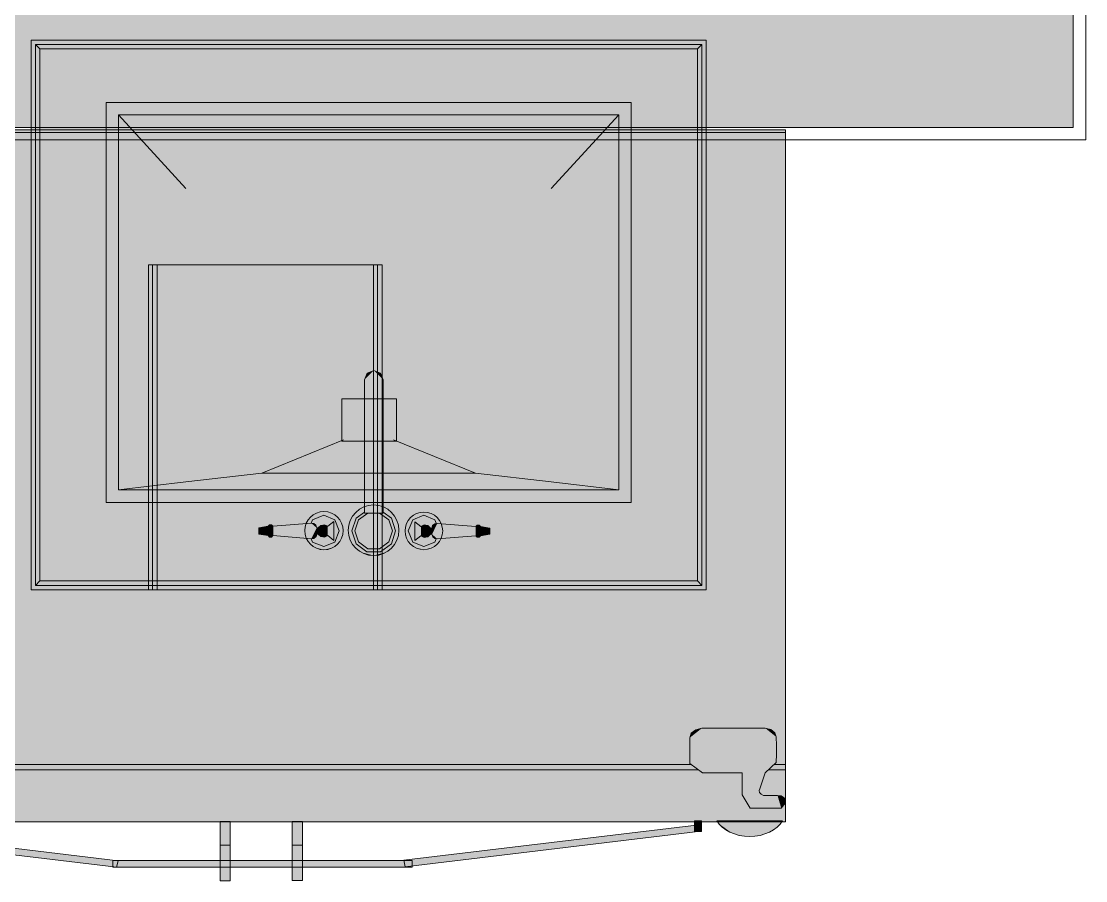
# Model space of a CAD drawing. Header units: inches. Extents: x 99 to 12024, y -5408 to 2559.
# Drawn here: x 8874.55 to 8917.12, y -4502.39 to -4468 of the extents above; entities that cross this region are included whole.
import ezdxf

# ---------------------------------------------------------------- set-up
doc = ezdxf.new("R2010")
doc.units = ezdxf.units.IN
doc.header["$LTSCALE"] = 96
doc.header["$MEASUREMENT"] = 0
doc.layers.add('Fixtures_ Interior', color=231, linetype='Continuous', lineweight=0)
doc.layers.add('Walls_  Normal', color=6, linetype='Continuous', lineweight=13)

# ---------------------------------------------------------------- blocks, each defined once
blk = doc.blocks.new('Plumbing_Sinks_Bathroom Sinks_Without Fixtures_Console_Rectangular Console')
at = {"layer": 'Fixtures_ Interior', "color": 17, "lineweight": 0, "true_color": 0x804040, "transparency": 33554687}
for p, q in [((13.323, 0.177), (13.323, 21.823)), ((-10.5, 18.5), (10.5, 18.5)), ((1, 16), (4.269, 17.332)), ((-7.306, 5.944), (-10, 3))]:
    blk.add_line(p, q, dxfattribs=at)
for points in [[(-13.5, 22), (13.5, 22), (13.5, 0), (-13.5, 0)], [(-1.068, 16.045), (1.109, 16.045), (1.109, 14.36), (-1.068, 14.36)]]:
    blk.add_lwpolyline(points, close=True, dxfattribs=at)
for points in [[(-13.323, 21.823), (13.323, 21.823), (13.146, 21.646), (-13.146, 21.646), (-13.146, 0.354), (13.146, 0.354)], [(-13.146, 21.646), (-13.323, 21.823), (-13.323, 0.177)], [(-13.146, 0.354), (-13.323, 0.177), (13.323, 0.177), (13.146, 0.354), (13.146, 21.646)], [(10.5, 18.5), (10.5, 2.5), (-10.5, 2.5), (-10.5, 18.5)], [(-4.269, 17.332), (-7.306, 17.681), (-10, 18), (10, 18), (10, 3), (7.306, 5.944)], [(-10, 18), (-10, 3), (10, 3)], [(-1, 16), (-4.269, 17.332), (4.269, 17.332), (7.306, 17.681), (10, 18)]]:
    blk.add_lwpolyline(points, dxfattribs=at)
at = {"layer": 'Fixtures_ Interior', "color": 7, "lineweight": 0, "true_color": 0xffffff, "transparency": 33554687}
for points in [[(13.5, 22), (13.5, 0), (13.5, 22), (-13.5, 22)], [(-13.5, 22), (13.5, 0), (-13.5, 22), (-13.5, 0)], [(-1.068, 14.36), (-1.068, 16.045), (-1.068, 14.36), (1.109, 16.045)], [(1.109, 16.045), (1.109, 14.36), (1.109, 16.045), (-1.068, 14.36)]]:
    blk.add_solid(points, dxfattribs=at)
blk = doc.blocks.new('Plumbing_Faucets_Bathroom Fixtures_Deck Mounted_Classic')
at = {"layer": 'Fixtures_ Interior', "color": 17, "lineweight": 0, "true_color": 0x804040, "transparency": 33554687}
for p, q in [((-4.187, 6.596), (-4.109, 6.596)), ((-4.054, 6.236), (-4.054, 6.611)), ((-4.109, 6.251), (-4.187, 6.251))]:
    blk.add_line(p, q, dxfattribs=at)
for points in [[(-0.399, 5.667), (-0.732, 5.909), (-0.9, 6.424), (-0.732, 6.938), (-0.294, 7.256), (0.247, 7.256), (0.685, 6.938), (0.853, 6.424), (0.685, 5.909), (0.352, 5.667)], [(-2.523, 6.734), (-2.469, 6.866), (-2.026, 7.049), (-1.584, 6.866), (-1.4, 6.424), (-1.584, 5.981), (-2.026, 5.798), (-2.469, 5.981), (-2.523, 6.114)], [(2.476, 6.114), (2.422, 5.981), (1.979, 5.798), (1.537, 5.981), (1.353, 6.424), (1.537, 6.866), (1.979, 7.049), (2.422, 6.866), (2.476, 6.734)]]:
    blk.add_lwpolyline(points, dxfattribs=at)
for points in [[(-0.631, 6.865), (-0.256, 7.137), (0.209, 7.137), (0.584, 6.865), (0.728, 6.424), (0.584, 5.983), (0.209, 5.71), (-0.256, 5.71), (-0.631, 5.983), (-0.774, 6.424)], [(-2.338, 6.191), (-2.413, 6.127), (-2.519, 6.113), (-4.054, 6.236), (-4.109, 6.18), (-4.187, 6.18), (-4.242, 6.236), (-4.617, 6.299), (-4.617, 6.549), (-4.242, 6.611), (-4.187, 6.668), (-4.109, 6.668), (-4.054, 6.611), (-2.519, 6.734), (-2.413, 6.72), (-2.332, 6.651), (-2.302, 6.549), (-2.244, 6.549), (-2.137, 6.648), (-1.993, 6.671), (-1.861, 6.611), (-1.613, 6.799), (-1.613, 6.048), (-1.862, 6.237), (-1.996, 6.176), (-2.137, 6.199), (-2.244, 6.299), (-2.306, 6.299)], [(2.338, 6.664), (2.413, 6.728), (2.519, 6.742), (4.054, 6.619), (4.109, 6.675), (4.187, 6.675), (4.242, 6.619), (4.617, 6.556), (4.617, 6.306), (4.242, 6.244), (4.187, 6.187), (4.109, 6.187), (4.054, 6.244), (2.519, 6.121), (2.413, 6.135), (2.332, 6.204), (2.302, 6.306), (2.244, 6.306), (2.137, 6.207), (1.993, 6.184), (1.861, 6.244), (1.613, 6.056), (1.613, 6.807), (1.862, 6.618), (1.996, 6.679), (2.137, 6.656), (2.244, 6.556), (2.306, 6.556)], [(0.352, 0.375), (0.242, 0.11), (-0.023, 0), (-0.289, 0.11), (-0.399, 0.375), (-0.399, 5.716), (0.352, 5.716)]]:
    blk.add_lwpolyline(points, close=True, dxfattribs=at)
for centre, radius in [((-0.03, 6.395), 1.013), ((-2.015, 6.412), 0.767), ((1.981, 6.421), 0.753)]:
    blk.add_circle(centre, radius, dxfattribs=at)
at = {"layer": 'Fixtures_ Interior', "color": 7, "lineweight": 0, "true_color": 0xffffff, "transparency": 33554687}
for points in [[(-0.03, 7.408), (-0.982, 6.741), (-1.043, 6.395), (-1.027, 6.571)], [(-0.03, 7.408), (-1.043, 6.395), (-0.982, 6.048), (-1.027, 6.219)], [(-0.03, 7.408), (-0.806, 7.046), (-0.982, 6.741), (-0.907, 6.901)], [(-0.03, 7.408), (-0.982, 6.048), (-0.806, 5.744), (-0.907, 5.888)], [(-0.03, 7.408), (-0.536, 7.272), (-0.806, 7.046), (-0.681, 7.171)], [(-0.03, 7.408), (-0.806, 5.744), (-0.536, 5.517), (-0.681, 5.619)], [(-0.03, 7.408), (-0.206, 7.393), (-0.536, 7.272), (-0.376, 7.347)], [(-0.03, 7.408), (-0.536, 5.517), (-0.206, 5.397), (-0.376, 5.443)], [(-0.03, 7.408), (-0.206, 5.397), (0.146, 5.397), (-0.03, 5.382)], [(-0.03, 7.408), (0.146, 5.397), (0.477, 5.517), (0.317, 5.443)], [(-0.03, 7.408), (0.477, 5.517), (0.746, 5.744), (0.621, 5.619)], [(-0.03, 7.408), (0.746, 5.744), (0.922, 6.048), (0.848, 5.888)], [(-0.03, 7.408), (0.922, 6.048), (0.983, 6.395), (0.968, 6.219)], [(-0.03, 7.408), (0.983, 6.395), (0.922, 6.741), (0.968, 6.571)], [(-0.03, 7.408), (0.922, 6.741), (0.746, 7.046), (0.848, 6.901)], [(-0.03, 7.408), (0.746, 7.046), (0.477, 7.272), (0.621, 7.171)], [(-0.03, 7.408), (0.477, 7.272), (0.146, 7.393), (0.317, 7.347)], [(-2.015, 7.179), (-2.735, 6.674), (-2.782, 6.412), (-2.77, 6.545)], [(-2.015, 7.179), (-2.782, 6.412), (-2.735, 6.149), (-2.77, 6.278)], [(-2.015, 7.179), (-2.602, 6.905), (-2.735, 6.674), (-2.679, 6.795)], [(-2.015, 7.179), (-2.735, 6.149), (-2.602, 5.919), (-2.679, 6.028)], [(-2.015, 7.179), (-2.398, 7.076), (-2.602, 6.905), (-2.508, 6.999)], [(-2.015, 7.179), (-2.602, 5.919), (-2.398, 5.747), (-2.508, 5.824)], [(-2.015, 7.179), (-2.148, 7.167), (-2.398, 7.076), (-2.277, 7.133)], [(-2.015, 7.179), (-2.398, 5.747), (-2.148, 5.656), (-2.277, 5.691)], [(-2.015, 7.179), (-2.148, 5.656), (-1.881, 5.656), (-2.015, 5.645)], [(-2.015, 7.179), (-1.881, 5.656), (-1.631, 5.747), (-1.752, 5.691)], [(-2.015, 7.179), (-1.631, 5.747), (-1.427, 5.919), (-1.521, 5.824)], [(-2.015, 7.179), (-1.427, 5.919), (-1.294, 6.149), (-1.35, 6.028)], [(-2.015, 7.179), (-1.294, 6.149), (-1.247, 6.412), (-1.259, 6.278)], [(-2.015, 7.179), (-1.247, 6.412), (-1.294, 6.674), (-1.259, 6.545)], [(-2.015, 7.179), (-1.294, 6.674), (-1.427, 6.905), (-1.35, 6.795)], [(-2.015, 7.179), (-1.427, 6.905), (-1.631, 7.076), (-1.521, 6.999)], [(-2.015, 7.179), (-1.631, 7.076), (-1.881, 7.167), (-1.752, 7.133)], [(-0.774, 6.424), (-0.631, 6.865), (-0.774, 6.424), (-0.631, 5.983)], [(-0.256, 7.137), (-0.256, 5.71), (-0.256, 7.137), (-0.631, 5.983)], [(-0.631, 6.865), (-0.256, 7.137), (-0.631, 6.865), (-0.631, 5.983)], [(-0.256, 7.137), (0.209, 7.137), (-0.256, 7.137), (0.209, 5.71)], [(0.209, 5.71), (-0.256, 5.71), (0.209, 5.71), (-0.256, 7.137)], [(0.209, 7.137), (0.584, 6.865), (0.209, 7.137), (0.584, 5.983)], [(0.209, 7.137), (0.584, 5.983), (0.209, 7.137), (0.209, 5.71)], [(0.584, 6.865), (0.728, 6.424), (0.584, 6.865), (0.584, 5.983)], [(1.981, 7.175), (1.273, 6.679), (1.227, 6.421), (1.239, 6.552)], [(1.981, 7.175), (1.227, 6.421), (1.273, 6.164), (1.239, 6.291)], [(1.981, 7.175), (1.404, 6.906), (1.273, 6.679), (1.328, 6.798)], [(1.981, 7.175), (1.273, 6.164), (1.404, 5.937), (1.328, 6.045)], [(1.981, 7.175), (1.604, 7.074), (1.404, 6.906), (1.497, 6.999)], [(1.981, 7.175), (1.404, 5.937), (1.604, 5.769), (1.497, 5.844)], [(1.981, 7.175), (1.85, 7.163), (1.604, 7.074), (1.723, 7.129)], [(1.981, 7.175), (1.604, 5.769), (1.85, 5.679), (1.723, 5.713)], [(1.981, 7.175), (1.85, 5.679), (2.112, 5.679), (1.981, 5.668)], [(1.981, 7.175), (2.112, 5.679), (2.358, 5.769), (2.239, 5.713)], [(1.981, 7.175), (2.358, 5.769), (2.558, 5.937), (2.465, 5.844)], [(1.981, 7.175), (2.558, 5.937), (2.689, 6.164), (2.633, 6.045)], [(1.981, 7.175), (2.689, 6.164), (2.734, 6.421), (2.723, 6.291)], [(1.981, 7.175), (2.734, 6.421), (2.689, 6.679), (2.723, 6.552)], [(1.981, 7.175), (2.689, 6.679), (2.558, 6.906), (2.633, 6.798)], [(1.981, 7.175), (2.558, 6.906), (2.358, 7.074), (2.465, 6.999)], [(1.981, 7.175), (2.358, 7.074), (2.112, 7.163), (2.239, 7.129)], [(-4.617, 6.549), (-4.242, 6.611), (-4.617, 6.549), (-4.617, 6.299)], [(-4.617, 6.299), (-4.242, 6.611), (-4.617, 6.299), (-4.242, 6.236)], [(-4.187, 6.668), (-4.054, 6.611), (-4.187, 6.668), (-4.242, 6.611)], [(-4.242, 6.236), (-4.242, 6.611), (-4.242, 6.236), (-4.054, 6.236)], [(-4.242, 6.611), (-4.054, 6.611), (-4.242, 6.611), (-4.054, 6.236)], [(-4.109, 6.668), (-4.054, 6.611), (-4.109, 6.668), (-4.187, 6.668)], [(-2.519, 6.113), (-4.054, 6.611), (-2.519, 6.113), (-2.519, 6.734)], [(-4.054, 6.236), (-4.054, 6.611), (-4.054, 6.236), (-2.519, 6.113)], [(-2.306, 6.299), (-2.519, 6.113), (-2.306, 6.299), (-2.519, 6.734)], [(-2.519, 6.734), (-2.413, 6.72), (-2.519, 6.734), (-2.302, 6.549)], [(-2.306, 6.299), (-2.519, 6.734), (-2.306, 6.299), (-2.302, 6.549)], [(-2.413, 6.72), (-2.332, 6.651), (-2.413, 6.72), (-2.302, 6.549)], [(-2.302, 6.549), (-2.244, 6.299), (-2.302, 6.549), (-2.306, 6.299)], [(-2.244, 6.549), (-2.244, 6.299), (-2.244, 6.549), (-2.302, 6.549)], [(-2.137, 6.648), (-1.862, 6.237), (-2.137, 6.648), (-2.244, 6.549)], [(-2.244, 6.549), (-1.862, 6.237), (-2.244, 6.549), (-2.244, 6.299)], [(-1.993, 6.671), (-1.862, 6.237), (-1.993, 6.671), (-2.137, 6.648)], [(-1.993, 6.671), (-1.861, 6.611), (-1.993, 6.671), (-1.862, 6.237)], [(-1.861, 6.611), (-1.613, 6.048), (-1.861, 6.611), (-1.862, 6.237)], [(-1.861, 6.611), (-1.613, 6.799), (-1.861, 6.611), (-1.613, 6.048)], [(1.861, 6.244), (1.613, 6.056), (1.861, 6.244), (1.613, 6.807)], [(1.861, 6.244), (1.613, 6.807), (1.861, 6.244), (1.862, 6.618)], [(1.861, 6.244), (1.862, 6.618), (1.861, 6.244), (1.993, 6.184)], [(1.996, 6.679), (2.244, 6.556), (1.996, 6.679), (1.862, 6.618)], [(2.137, 6.207), (1.993, 6.184), (2.137, 6.207), (1.862, 6.618)], [(2.244, 6.306), (2.137, 6.207), (2.244, 6.306), (1.862, 6.618)], [(1.862, 6.618), (2.244, 6.556), (1.862, 6.618), (2.244, 6.306)], [(1.996, 6.679), (2.137, 6.656), (1.996, 6.679), (2.244, 6.556)], [(2.302, 6.306), (2.244, 6.306), (2.302, 6.306), (2.244, 6.556)], [(2.306, 6.556), (2.302, 6.306), (2.306, 6.556), (2.244, 6.556)], [(2.306, 6.556), (2.519, 6.121), (2.306, 6.556), (2.302, 6.306)], [(2.338, 6.664), (2.519, 6.742), (2.338, 6.664), (2.306, 6.556)], [(2.519, 6.742), (2.519, 6.121), (2.519, 6.742), (2.306, 6.556)], [(2.413, 6.728), (2.519, 6.742), (2.413, 6.728), (2.338, 6.664)], [(2.519, 6.742), (4.054, 6.619), (2.519, 6.742), (4.054, 6.244)], [(4.054, 6.244), (2.519, 6.121), (4.054, 6.244), (2.519, 6.742)], [(4.054, 6.619), (4.109, 6.675), (4.054, 6.619), (4.187, 6.675)], [(4.187, 6.675), (4.242, 6.619), (4.187, 6.675), (4.054, 6.619)], [(4.242, 6.244), (4.054, 6.244), (4.242, 6.244), (4.242, 6.619)], [(4.242, 6.619), (4.054, 6.244), (4.242, 6.619), (4.054, 6.619)], [(4.242, 6.619), (4.617, 6.556), (4.242, 6.619), (4.242, 6.244)], [(4.617, 6.556), (4.617, 6.306), (4.617, 6.556), (4.242, 6.244)], [(-4.054, 6.236), (-4.187, 6.18), (-4.054, 6.236), (-4.242, 6.236)], [(-4.109, 6.18), (-4.187, 6.18), (-4.109, 6.18), (-4.054, 6.236)], [(-2.338, 6.191), (-2.519, 6.113), (-2.338, 6.191), (-2.306, 6.299)], [(-2.413, 6.127), (-2.519, 6.113), (-2.413, 6.127), (-2.338, 6.191)], [(-1.862, 6.237), (-1.996, 6.176), (-1.862, 6.237), (-2.244, 6.299)], [(-2.137, 6.199), (-2.244, 6.299), (-2.137, 6.199), (-1.996, 6.176)], [(2.413, 6.135), (2.332, 6.204), (2.413, 6.135), (2.302, 6.306)], [(2.519, 6.121), (2.413, 6.135), (2.519, 6.121), (2.302, 6.306)], [(4.187, 6.187), (4.109, 6.187), (4.187, 6.187), (4.054, 6.244)], [(4.242, 6.244), (4.187, 6.187), (4.242, 6.244), (4.054, 6.244)], [(0.352, 0.375), (-0.399, 0.375), (0.352, 0.375), (0.352, 5.716)], [(0.352, 5.716), (-0.399, 0.375), (0.352, 5.716), (-0.399, 5.716)], [(-0.289, 0.11), (-0.399, 0.375), (-0.289, 0.11), (-0.023, 0)], [(-0.023, 0), (-0.399, 0.375), (-0.023, 0), (0.352, 0.375)], [(0.242, 0.11), (-0.023, 0), (0.242, 0.11), (0.352, 0.375)]]:
    blk.add_solid(points, dxfattribs=at)
blk = doc.blocks.new('Bathroom Accessories_Towels & Towel Bars_Towels_Folded Towel')
at = {"layer": 'Fixtures_ Interior', "color": 17, "lineweight": 0, "true_color": 0x804040, "transparency": 33554687}
for p, q in [((-4.5, 0), (-4.5, 13)), ((-4.5, 13), (4.5, 13)), ((4.5, 13), (4.5, 0)), ((4.5, 0), (-4.5, 0))]:
    blk.add_line(p, q, dxfattribs=at)
at = {"layer": 'Fixtures_ Interior', "color": 7, "lineweight": 0, "true_color": 0xffffff, "transparency": 33554687}
blk.add_solid([(4.5, 13), (4.5, 0), (-4.5, 13), (-4.5, 0)], dxfattribs=at)
blk = doc.blocks.new('Appliances_Refrigerators_Standard Size_Double Door')
at = {"layer": 'Fixtures_ Interior', "color": 17, "lineweight": 0, "true_color": 0x804040, "transparency": 33554687}
for p, q in [((14.411, 5.38), (-14.279, 5.38)), ((-14.529, 5.13), (14.661, 5.13)), ((-0.958, 1.644), (-1.271, 1.644)), ((1.45, 1.644), (1.137, 1.644)), ((-0.958, 0.94), (1.137, 0.94)), ((1.137, 0.632), (-0.958, 0.632))]:
    blk.add_line(p, q, dxfattribs=at)
for points in [[(17.563, 34.752), (17.563, 2.729), (-17.566, 2.729), (-17.566, 34.752)], [(16.114, 3.971), (16.114, 4.994), (14.797, 4.994), (14.367, 5.424), (14.367, 6.611), (14.42, 6.825), (14.569, 6.988), (14.776, 7.062), (16.886, 7.062), (17.071, 6.991), (17.204, 6.844), (17.254, 6.652), (17.261, 6.257), (17.261, 5.861), (17.254, 5.465), (16.886, 4.994), (16.701, 4.258), (16.679, 4.168), (16.695, 4.077), (16.747, 4), (16.824, 3.951), (17.295, 3.951), (17.418, 3.922), (17.515, 3.842), (17.566, 3.728), (17.562, 3.603), (17.418, 3.357), (16.381, 3.357)], [(-14.352, 2.779), (-14.352, 2.279), (-14.595, 2.279), (-14.595, 2.779)], [(-4.732, 0.621), (-14.576, 2.268), (-14.525, 2.572), (-4.681, 0.924)], [(-0.949, 2.739), (-0.949, 0), (-1.282, 0), (-1.282, 2.739)], [(1.469, 2.739), (1.469, 0.011), (1.125, 0.011), (1.125, 2.739)], [(14.684, 2.594), (14.734, 2.291), (4.891, 0.643), (4.84, 0.947)], [(14.765, 2.779), (14.765, 2.279), (14.523, 2.279), (14.523, 2.779)], [(5.12, 0.94), (5.12, 0.632), (-4.86, 0.632), (-4.86, 0.94)]]:
    blk.add_lwpolyline(points, close=True, dxfattribs=at)
for points in [[(-17.055, 5.38), (-17.431, 5.38), (-17.431, 34.623), (17.563, 34.623), (17.563, 5.38), (17.188, 5.38)], [(-16.547, 4.168), (-16.754, 4.994), (-17.122, 5.465), (-17.128, 5.861), (-17.128, 6.257), (-17.122, 6.652), (-17.071, 6.844), (-16.939, 6.991), (-16.754, 7.062), (-14.644, 7.062), (-14.436, 6.988), (-14.288, 6.825), (-14.234, 6.611), (-14.234, 5.424), (-14.664, 4.994), (-15.982, 4.994), (-15.982, 3.971), (-16.248, 3.357), (-17.286, 3.357), (-17.43, 3.603), (-17.434, 3.728), (-17.382, 3.842), (-17.285, 3.922), (-17.163, 3.951), (-16.692, 3.951), (-16.614, 4), (-16.563, 4.077), (-16.547, 4.168)], [(-17.431, 3.734), (-17.431, 5.13), (-16.86, 5.13)], [(16.992, 5.13), (17.563, 5.13), (17.563, 3.734)]]:
    blk.add_lwpolyline(points, dxfattribs=at)
for points in [[(-15.156, 2.779, -0.668179), (-17.344, 2.779)], [(17.46, 2.779, -0.668179), (15.272, 2.779)]]:
    blk.add_lwpolyline(points, format="xyb", close=True, dxfattribs=at)
at = {"layer": 'Fixtures_ Interior', "color": 7, "lineweight": 0, "true_color": 0xffffff, "transparency": 33554687}
for points in [[(-17.566, 34.752), (17.563, 34.752), (-17.566, 34.752), (17.563, 2.729)], [(-17.566, 34.752), (17.563, 2.729), (-17.566, 34.752), (-17.566, 2.729)], [(14.797, 4.994), (14.367, 6.611), (14.797, 4.994), (14.776, 7.062)], [(14.367, 6.611), (14.569, 6.988), (14.367, 6.611), (14.776, 7.062)], [(14.42, 6.825), (14.569, 6.988), (14.42, 6.825), (14.367, 6.611)], [(16.114, 4.994), (14.797, 4.994), (16.114, 4.994), (14.776, 7.062)], [(14.776, 7.062), (16.886, 7.062), (14.776, 7.062), (16.114, 4.994)], [(16.114, 4.994), (16.886, 7.062), (16.114, 4.994), (17.261, 6.257)], [(17.071, 6.991), (17.254, 6.652), (17.071, 6.991), (16.886, 7.062)], [(16.886, 7.062), (17.254, 6.652), (16.886, 7.062), (17.261, 6.257)], [(17.204, 6.844), (17.254, 6.652), (17.204, 6.844), (17.071, 6.991)], [(14.367, 5.424), (14.367, 6.611), (14.367, 5.424), (14.797, 4.994)], [(16.114, 4.994), (17.261, 6.257), (16.114, 4.994), (17.261, 5.861)], [(16.114, 4.994), (17.261, 5.861), (16.114, 4.994), (16.886, 4.994)], [(17.261, 5.861), (17.254, 5.465), (17.261, 5.861), (16.886, 4.994)], [(16.886, 4.994), (16.701, 4.258), (16.886, 4.994), (16.114, 4.994)], [(16.114, 4.994), (16.701, 4.258), (16.114, 4.994), (16.114, 3.971)], [(16.114, 3.971), (16.701, 4.258), (16.114, 3.971), (16.679, 4.168)], [(16.679, 4.168), (16.695, 4.077), (16.679, 4.168), (16.114, 3.971)], [(16.114, 3.971), (16.695, 4.077), (16.114, 3.971), (16.747, 4)], [(16.381, 3.357), (16.114, 3.971), (16.381, 3.357), (16.747, 4)], [(16.747, 4), (16.824, 3.951), (16.747, 4), (16.381, 3.357)], [(16.824, 3.951), (17.418, 3.357), (16.824, 3.951), (16.381, 3.357)], [(17.295, 3.951), (17.418, 3.357), (17.295, 3.951), (16.824, 3.951)], [(17.295, 3.951), (17.418, 3.922), (17.295, 3.951), (17.562, 3.603)], [(17.562, 3.603), (17.418, 3.357), (17.562, 3.603), (17.295, 3.951)], [(17.515, 3.842), (17.566, 3.728), (17.515, 3.842), (17.418, 3.922)], [(17.418, 3.922), (17.566, 3.728), (17.418, 3.922), (17.562, 3.603)], [(-17.19, 2.511), (-17.276, 2.64), (-17.19, 2.511), (-17.344, 2.779)], [(-15.156, 2.779), (-17.19, 2.511), (-15.156, 2.779), (-17.344, 2.779)], [(-15.156, 2.779), (-16.971, 2.292), (-15.156, 2.779), (-17.19, 2.511)], [(-16.971, 2.292), (-17.088, 2.394), (-16.971, 2.292), (-17.19, 2.511)], [(-15.156, 2.779), (-15.943, 2.088), (-15.156, 2.779), (-16.971, 2.292)], [(-15.529, 2.292), (-15.943, 2.088), (-15.529, 2.292), (-15.156, 2.779)], [(-15.156, 2.779), (-15.31, 2.511), (-15.156, 2.779), (-15.529, 2.292)], [(-15.31, 2.511), (-15.412, 2.394), (-15.31, 2.511), (-15.529, 2.292)], [(-15.156, 2.779), (-15.224, 2.64), (-15.156, 2.779), (-15.31, 2.511)], [(-14.595, 2.779), (-14.352, 2.779), (-14.595, 2.779), (-14.352, 2.279)], [(-14.595, 2.779), (-14.352, 2.279), (-14.595, 2.779), (-14.595, 2.279)], [(-4.681, 0.924), (-14.576, 2.268), (-4.681, 0.924), (-14.525, 2.572)], [(-1.282, 2.739), (-0.949, 2.739), (-1.282, 2.739), (-0.949, 0)], [(-1.282, 2.739), (-0.949, 0), (-1.282, 2.739), (-1.282, 0)], [(1.125, 2.739), (1.469, 2.739), (1.125, 2.739), (1.469, 0.011)], [(1.469, 0.011), (1.125, 0.011), (1.469, 0.011), (1.125, 2.739)], [(14.684, 2.594), (4.891, 0.643), (14.684, 2.594), (4.84, 0.947)], [(14.734, 2.291), (4.891, 0.643), (14.734, 2.291), (14.684, 2.594)], [(14.765, 2.279), (14.523, 2.279), (14.765, 2.279), (14.765, 2.779)], [(14.765, 2.779), (14.523, 2.279), (14.765, 2.779), (14.523, 2.779)], [(17.46, 2.779), (15.34, 2.64), (17.46, 2.779), (15.272, 2.779)], [(15.774, 2.206), (15.34, 2.64), (15.774, 2.206), (17.46, 2.779)], [(15.426, 2.511), (15.34, 2.64), (15.426, 2.511), (15.528, 2.394)], [(15.528, 2.394), (15.34, 2.64), (15.528, 2.394), (15.774, 2.206)], [(17.46, 2.779), (16.366, 2.047), (17.46, 2.779), (15.774, 2.206)], [(17.392, 2.64), (16.366, 2.047), (17.392, 2.64), (17.46, 2.779)], [(16.819, 2.138), (16.366, 2.047), (16.819, 2.138), (17.392, 2.64)], [(17.392, 2.64), (17.087, 2.292), (17.392, 2.64), (16.819, 2.138)], [(17.392, 2.64), (17.306, 2.511), (17.392, 2.64), (17.087, 2.292)], [(17.306, 2.511), (17.204, 2.394), (17.306, 2.511), (17.087, 2.292)], [(-15.943, 2.088), (-16.25, 2.047), (-15.943, 2.088), (-16.971, 2.292)], [(-16.557, 2.088), (-16.842, 2.206), (-16.557, 2.088), (-16.971, 2.292)], [(-16.405, 2.058), (-16.557, 2.088), (-16.405, 2.058), (-16.971, 2.292)], [(-16.405, 2.058), (-16.971, 2.292), (-16.405, 2.058), (-16.25, 2.047)], [(-16.703, 2.138), (-16.842, 2.206), (-16.703, 2.138), (-16.557, 2.088)], [(-15.658, 2.206), (-15.943, 2.088), (-15.658, 2.206), (-15.529, 2.292)], [(-15.797, 2.138), (-15.943, 2.088), (-15.797, 2.138), (-15.658, 2.206)], [(-4.681, 0.924), (-4.732, 0.621), (-4.681, 0.924), (-14.576, 2.268)], [(15.645, 2.292), (15.528, 2.394), (15.645, 2.292), (15.774, 2.206)], [(16.366, 2.047), (16.059, 2.088), (16.366, 2.047), (15.774, 2.206)], [(15.913, 2.138), (15.774, 2.206), (15.913, 2.138), (16.059, 2.088)], [(16.521, 2.058), (16.366, 2.047), (16.521, 2.058), (16.819, 2.138)], [(16.819, 2.138), (16.673, 2.088), (16.819, 2.138), (16.521, 2.058)], [(17.087, 2.292), (16.958, 2.206), (17.087, 2.292), (16.819, 2.138)], [(-16.095, 2.058), (-16.25, 2.047), (-16.095, 2.058), (-15.943, 2.088)], [(16.211, 2.058), (16.059, 2.088), (16.211, 2.058), (16.366, 2.047)], [(5.12, 0.632), (-4.86, 0.632), (5.12, 0.632), (5.12, 0.94)], [(5.12, 0.94), (-4.86, 0.632), (5.12, 0.94), (-4.86, 0.94)]]:
    blk.add_solid(points, dxfattribs=at)

msp = doc.modelspace()

# ---------------------------------------------------------------- linework, layer by layer
at = {"layer": 'Walls_  Normal', "transparency": 33554687}
for p, q in [((8916.616, -4472.25), (8916.616, -4444.25)), ((8917.116, -4472.75), (8917.116, -4444.25)), ((8826.616, -4472.25), (8911.616, -4472.25)), ((8911.616, -4472.25), (8916.616, -4472.25)), ((8827.116, -4472.75), (8917.116, -4472.75))]:
    msp.add_line(p, q, dxfattribs=at)
at = {"layer": 'Walls_  Normal', "color": 252, "true_color": 0x949494, "transparency": 33554687}
for points in [[(8911.616, -4472.25), (8911.616, -4444.25), (8916.616, -4472.25), (8916.616, -4444.25)], [(8826.616, -4467.25), (8911.616, -4467.25), (8826.616, -4472.25), (8911.616, -4472.25)]]:
    msp.add_solid(points, dxfattribs=at)

# ---------------------------------------------------------------- block references
at = {"layer": 'Fixtures_ Interior', "transparency": 33554687, "xscale": -1, "rotation": 180}
for name, p in [('Plumbing_Sinks_Bathroom Sinks_Without Fixtures_Console_Rectangular Console', (8888.44, -4468.75)), ('Bathroom Accessories_Towels & Towel Bars_Towels_Folded Towel', (8884.137, -4477.75)), ('Bathroom Accessories_Towels & Towel Bars_Towels_Folded Towel', (8884.297, -4477.75)), ('Bathroom Accessories_Towels & Towel Bars_Towels_Folded Towel', (8884.297, -4477.75)), ('Bathroom Accessories_Towels & Towel Bars_Towels_Folded Towel', (8884.48, -4477.75)), ('Plumbing_Faucets_Bathroom Fixtures_Deck Mounted_Classic', (8888.668, -4481.97))]:
    msp.add_blockref(name, p, dxfattribs=at)
at = {"layer": 'Fixtures_ Interior', "transparency": 33554687, "xscale": 1.200000047683716, "yscale": 0.8647065162658691}
msp.add_blockref('Appliances_Refrigerators_Standard Size_Double Door', (8884.038, -4502.389), dxfattribs=at)

doc.saveas('drawing.dxf')
